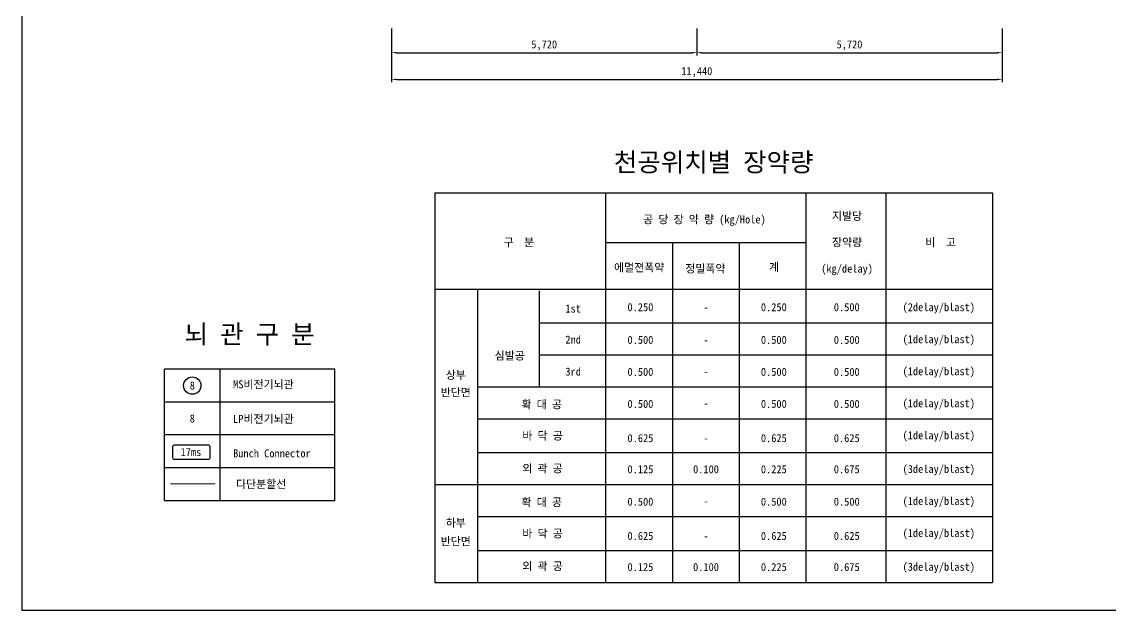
# Model space of a CAD drawing. Header units: millimetres. Extents: x 1250 to 41050, y 2900 to 31257.
# Drawn here: x 1250 to 21647, y 2900 to 13926 of the extents above; entities that cross this region are included whole.
import ezdxf
from ezdxf.enums import TextEntityAlignment as Align

# ---------------------------------------------------------------- set-up
doc = ezdxf.new("R2010")
doc.units = ezdxf.units.MM
doc.header["$LTSCALE"] = 500
doc.header["$PDMODE"] = 1
doc.linetypes.add('A-DASHD01', pattern=[0.75, 0.5, -0.25])
for name, color, linetype in [('CS-BLST-HIDL', 2, 'A-DASHD01'), ('CS-DIMS', 1, 'Continuous'), ('CS-TABL', 3, 'Continuous'), ('CS-TABL-LIN1', 4, 'Continuous'), ('CS-TABL-LIN2', 1, 'Continuous'), ('CS-TABL-TEX1', 6, 'Continuous'), ('CS-TABL-TEX2', 3, 'Continuous'), ('CS-TEX1', 6, 'Continuous'), ('CS-TEXT', 3, 'Continuous'), ('CX-PAPR', 2, 'Continuous')]:
    doc.layers.add(name, color=color, linetype=linetype)
doc.styles.get("Standard").update_dxf_attribs({"font": ''})
doc.styles.add('굴림체', font='')
doc.styles.get('Standard').set_extended_font_data('GulimChe')
doc.styles.get('굴림체').set_extended_font_data('GulimChe')
doc.dimstyles.new('DIM01-50', dxfattribs={"dimscale": 50, "dimtxt": 3, "dimasz": 1.8, "dimexe": 1, "dimexo": 1, "dimgap": 1, "dimtad": 1, "dimdec": 0, "dimzin": 9, "dimdsep": 46, "dimlunit": 6, "dimtxsty": '굴림체', "dimcen": 2.5, "dimclrt": 3, "dimadec": 4, "dimazin": 0, "dimtfac": 1, "dimtdec": 0, "dimtmove": 2, "dimatfit": 3, "dimfxl": 0, "dimtolj": 1, "dimtzin": 0, "dimarcsym": 0})

# ---------------------------------------------------------------- blocks, each defined once
blk = doc.blocks.new('*D6')
at = {"layer": 'CS-DIMS', "color": 0, "lineweight": -2, "transparency": 16777216}
for p, q in [((8180, 13797), (8180, 13297)), ((13900, 13797), (13900, 13297)), ((8270, 13347), (13810, 13347))]:
    blk.add_line(p, q, dxfattribs=at)
at = {"layer": 'CS-DIMS', "color": 0, "transparency": 16777216}
for points in [[(8270, 13362), (8270, 13332), (8180, 13347)], [(13810, 13362), (13810, 13332), (13900, 13347)]]:
    blk.add_solid(points, dxfattribs=at)
at = {"layer": 'Defpoints', "color": 0, "transparency": 16777216}
for p in [(8180, 13847), (13900, 13847), (13900, 13347)]:
    blk.add_point(p, dxfattribs=at)
at = {"layer": 'CS-DIMS', "color": 3, "transparency": 16777216, "insert": (11040, 13483), "char_height": 150, "attachment_point": 5, "style": '굴림체'}
blk.add_mtext('\\A1;5,720', dxfattribs=at)
blk = doc.blocks.new('*D7')
at = {"layer": 'CS-DIMS', "color": 0, "lineweight": -2, "transparency": 16777216}
for p, q in [((13900, 13797), (13900, 13297)), ((19621, 13797), (19621, 13297)), ((13990, 13347), (19531, 13347))]:
    blk.add_line(p, q, dxfattribs=at)
at = {"layer": 'CS-DIMS', "color": 0, "transparency": 16777216}
for points in [[(13990, 13362), (13990, 13332), (13900, 13347)], [(19531, 13362), (19531, 13332), (19621, 13347)]]:
    blk.add_solid(points, dxfattribs=at)
at = {"layer": 'Defpoints', "color": 0, "transparency": 16777216}
for p in [(13900, 13847), (19621, 13847), (19621, 13347)]:
    blk.add_point(p, dxfattribs=at)
at = {"layer": 'CS-DIMS', "color": 3, "transparency": 16777216, "insert": (16761, 13483), "char_height": 150, "attachment_point": 5, "style": '굴림체'}
blk.add_mtext('\\A1;5,720', dxfattribs=at)
blk = doc.blocks.new('*D8')
at = {"layer": 'CS-DIMS', "color": 0, "lineweight": -2, "transparency": 16777216}
for p, q in [((8180, 13297), (8180, 12797)), ((19621, 13297), (19621, 12797)), ((8270, 12847), (19531, 12847))]:
    blk.add_line(p, q, dxfattribs=at)
at = {"layer": 'CS-DIMS', "color": 0, "transparency": 16777216}
for points in [[(8270, 12862), (8270, 12832), (8180, 12847)], [(19531, 12862), (19531, 12832), (19621, 12847)]]:
    blk.add_solid(points, dxfattribs=at)
at = {"layer": 'Defpoints', "color": 0, "transparency": 16777216}
for p in [(8180, 13347), (19621, 13347), (19621, 12847)]:
    blk.add_point(p, dxfattribs=at)
at = {"layer": 'CS-DIMS', "color": 3, "transparency": 16777216, "insert": (13900, 12983), "char_height": 150, "attachment_point": 5, "style": '굴림체'}
blk.add_mtext('\\A1;11,440', dxfattribs=at)

msp = doc.modelspace()

# ---------------------------------------------------------------- linework, layer by layer
at = {"layer": 'CS-BLST-HIDL', "ltscale": 0.5, "const_width": 20, "elevation": 0}
msp.add_lwpolyline([(4031, 5270.2), (4875.1, 5270.2)], dxfattribs=at)
at = {"layer": 'CS-TABL', "elevation": 0}
msp.add_lwpolyline([(4083.6, 5748.8), (4083.6, 5971.5, -0.4142136), (4111.1, 5998.9), (4744.4, 5998.9, -0.4142136), (4771.9, 5971.5), (4771.9, 5748.8, -0.4142136), (4744.4, 5721.3), (4111.1, 5721.3, -0.4142136)], format="xyb", close=True, dxfattribs=at)
at = {"layer": 'CS-TABL-LIN1'}
for p, q in [((8991.2, 10718.1), (19441.2, 10718.1)), ((8991.2, 10718.1), (8991.2, 3422)), ((12191.2, 10718.1), (12191.2, 8918.1)), ((12191.2, 10718.1), (12191.2, 3422)), ((19441.2, 10718.1), (19441.2, 3422)), ((8991.2, 8918.1), (19441.2, 8918.1)), ((7119.1, 7418.8, 0), (3921.6, 7418.8, 0)), ((3921.6, 4948.8, 0), (3921.6, 7418.8, 0)), ((7119.1, 4948.8, 0), (7119.1, 7418.8, 0)), ((7119.1, 4948.8, 0), (3921.6, 4948.8, 0)), ((8991.2, 3422), (19441.2, 3422))]:
    msp.add_line(p, q, dxfattribs=at)
at = {"layer": 'CS-TABL-LIN2'}
for p, q in [((15941.2, 10718.1), (15941.2, 3422)), ((17441.2, 10718.1), (17441.2, 3422)), ((12191.2, 9789), (15941.2, 9789)), ((13441.2, 9789), (13441.2, 3422)), ((14691.2, 9789), (14691.2, 3422)), ((9791.2, 8918.1), (9791.2, 3422)), ((10947.2, 8886.6), (10947.2, 7086.6)), ((10947.2, 8286.6), (19441.2, 8286.6)), ((10947.2, 7686.6), (19441.2, 7686.6)), ((4968.8, 4948.8, 0), (4968.8, 7418.8, 0)), ((9791.2, 7086.6), (19441.2, 7086.6)), ((7119.1, 6801.3, 0), (3921.6, 6801.3, 0)), ((9791.2, 6486.6), (19441.2, 6486.6)), ((7119.1, 6183.8, 0), (3921.6, 6183.8, 0)), ((9791.2, 5854.3), (19441.2, 5854.3)), ((7119.1, 5566.3, 0), (3921.6, 5566.3, 0)), ((8991.2, 5254.3), (19441.2, 5254.3)), ((10991.2, 5254.3), (16391.2, 5254.3)), ((9791.2, 4654.3), (19441.2, 4654.3)), ((9791.2, 4022), (19441.2, 4022))]:
    msp.add_line(p, q, dxfattribs=at)
at = {"layer": 'CS-TEXT'}
msp.add_circle((4445.2, 7110.1, 0), 162.6, dxfattribs=at)
at = {"layer": 'CX-PAPR'}
msp.add_lwpolyline([(1250, 2900), (41050, 2900), (41050, 28700), (1250, 28700)], close=True, dxfattribs=at)

# ---------------------------------------------------------------- texts
at = {"layer": 'CS-TABL-TEX1'}
for s, p in [('공 당 장 약 량 (kg/Hole)', (14042.6, 10147.9)), ('지발당', (16716, 10211.5)), ('구  분', (10564.8, 9718.8)), ('장약량', (16716, 9718.8)), ('비  고', (18467.9, 9718.8)), ('에멀젼폭약', (12819.8, 9246.2)), ('정밀폭약', (14059.7, 9226.2)), ('계', (15345.1, 9254.7)), ('(kg/delay)', (16716, 9226.2)), ('1st', (11581.9, 8477.7)), ('2nd', (11581.9, 7896.1)), ('심발공', (10394.7, 7594.6)), ('상부', (9383.5, 7232.9)), ('3rd', (11581.9, 7296.1)), ('반단면', (9383.5, 6905.7)), ('확 대 공', (10993.5, 6681.6)), ('바 닥 공', (11008.7, 6095.3)), ('외 곽 공', (11008.7, 5481.7)), ('확 대 공', (10993.5, 4849.3)), ('하부', (9383.5, 4461.5)), ('반단면', (9383.5, 4115)), ('바 닥 공', (11008.7, 4263)), ('외 곽 공', (11008.7, 3649.5))]:
    msp.add_text(s, height=150, dxfattribs=at).set_placement(p, align=Align.CENTER)
at = {"layer": 'CS-TABL-TEX2', "style": '굴림체'}
for s, p in [('0.250', (12843.4, 8503.3)), ('-', (14072.1, 8503.3)), ('0.250', (15343.4, 8503.3)), ('0.500', (16709.6, 8503.3)), ('(2delay/blast)', (18434.3, 8503.3)), ('0.500', (12843.4, 7890.8)), ('-', (14072.1, 7890.8)), ('0.500', (15343.4, 7890.8)), ('0.500', (16709.6, 7890.8)), ('(1delay/blast)', (18434.3, 7903.3)), ('0.500', (12843.4, 7291.7)), ('-', (14072.1, 7291.7)), ('0.500', (15343.4, 7291.7)), ('0.500', (16709.6, 7290.8)), ('(1delay/blast)', (18434.3, 7303.3)), ('0.500', (12843.4, 6691.7)), ('-', (14072.1, 6703.4)), ('0.500', (15343.4, 6691.7)), ('0.500', (16709.6, 6690.8)), ('(1delay/blast)', (18434.3, 6703.3)), ('0.625', (12843.4, 6049.7)), ('0.625', (15343.4, 6049.7)), ('0.625', (16709.6, 6049.7)), ('(1delay/blast)', (18434.3, 6103.3)), ('-', (14072.1, 6049.7)), ('0.125', (12843.4, 5466.8)), ('0.100', (14072.1, 5466.8)), ('0.225', (15343.4, 5466.8)), ('0.675', (16709.6, 5466.8)), ('(3delay/blast)', (18434.3, 5471)), ('0.500', (12843.4, 4859.5)), ('-', (14072.1, 4871.1)), ('0.500', (15343.4, 4859.5)), ('0.500', (16709.6, 4858.6)), ('(1delay/blast)', (18434.3, 4871)), ('0.625', (12843.4, 4217.5)), ('0.625', (15343.4, 4217.5)), ('0.625', (16709.6, 4217.5)), ('(1delay/blast)', (18434.3, 4271)), ('-', (14072.1, 4217.5)), ('0.125', (12843.4, 3634.5)), ('0.100', (14072.1, 3634.5)), ('0.225', (15343.4, 3634.5)), ('0.675', (16709.6, 3634.5)), ('(3delay/blast)', (18434.3, 3638.7))]:
    msp.add_text(s, height=150, dxfattribs=at).set_placement(p, align=Align.CENTER)
at = {"layer": 'CS-TEX1', "style": '굴림체'}
for s, p in [('천공위치별 장약량', (14216.2, 11298.6)), ('뇌 관 구 분', (5520.3, 8076.2, 0))]:
    msp.add_text(s, height=350, dxfattribs=at).set_placement(p, align=Align.MIDDLE)
at = {"layer": 'CS-TEXT', "style": '굴림체'}
for p in [(4445.2, 7110.1, 0), (4445.2, 6492.6, 0)]:
    msp.add_text('8', height=150, dxfattribs=at).set_placement(p, align=Align.MIDDLE_CENTER)
for s, p in [('MS비전기뇌관', (5210.7, 7057.2, 0)), ('LP비전기뇌관', (5210.8, 6410.5, 0)), ('Bunch Connector', (5210.8, 5764.6, 0))]:
    msp.add_text(s, height=150, dxfattribs=at).set_placement(p)
msp.add_text('17ms', height=150, dxfattribs=at).set_placement((4419.6, 5863.2, 0), align=Align.MIDDLE)
msp.add_text('다단분할선', height=150, dxfattribs=at).set_placement((5736.1, 5188.1, 0), align=Align.CENTER)

# ---------------------------------------------------------------- dimensions: what is measured, and where the dimension line sits
at = {"layer": 'CS-DIMS'}
for base, p1, p2, picture, middle in [((13900.5, 13347), (8180.4, 13847), (13900.5, 13847), '*D6', (11040.5, 13483.1)), ((19620.6, 13347), (13900.5, 13847), (19620.6, 13847), '*D7', (16760.5, 13483.1)), ((19620.6, 12847), (8180.4, 13347), (19620.6, 13347), '*D8', (13900.5, 12983.2))]:
    dim = msp.add_linear_dim(base=base, p1=p1, p2=p2, dimstyle='DIM01-50', dxfattribs=at)
    dim.commit()
    dim.dimension.update_dxf_attribs({"geometry": picture, "text_midpoint": middle})

doc.saveas('drawing.dxf')
